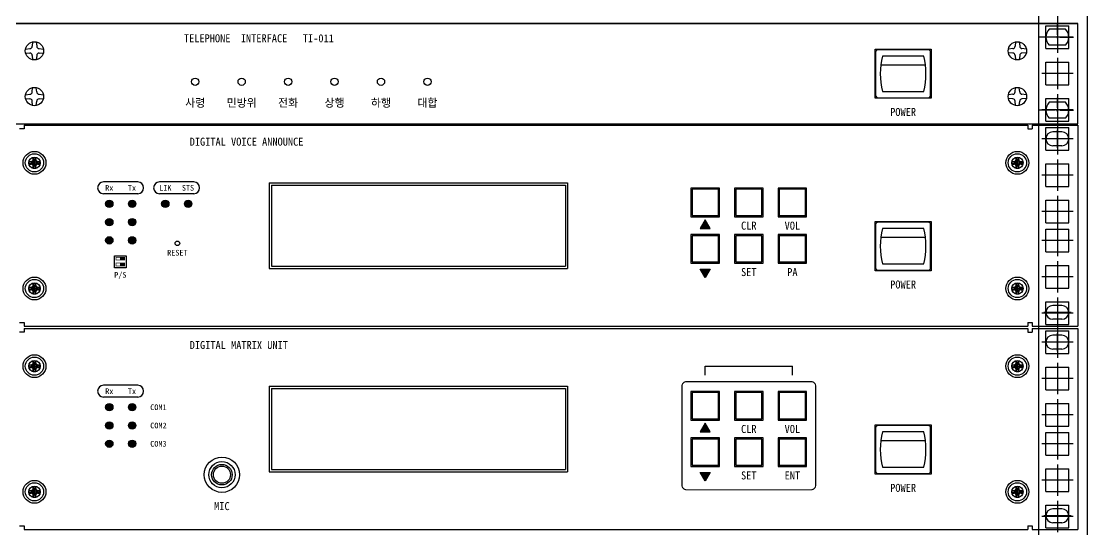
# Model space of a CAD drawing. Header units: millimetres. Extents: x 0 to 841, y 0 to 594.
# Drawn here: x 431.23 to 454.56, y 194.76 to 205.89 of the extents above; entities that cross this region are included whole.
import ezdxf
from ezdxf.enums import TextEntityAlignment as Align

# ---------------------------------------------------------------- set-up
doc = ezdxf.new("R2010")
doc.units = ezdxf.units.MM
doc.header["$LTSCALE"] = 10
doc.layers.add('LINE06', color=9, linetype='Continuous')
doc.styles.get("Standard").update_dxf_attribs({"font": 'GulimChe.ttf'})

# ---------------------------------------------------------------- blocks, each defined once
blk = doc.blocks.new('sw-05')
at = {"color": 7}
for p, q in [((-12, 9.5), (-12, -9.5)), ((11, 10.5), (-11, 10.5)), ((12, -9.5), (12, 9.5)), ((9, 7.75), (-9, 7.75)), ((9.77, 3.75), (-9.77, 3.75)), ((-9, -7.75), (9, -7.75)), ((-11, -10.5), (11, -10.5))]:
    blk.add_line(p, q, dxfattribs=at)
for centre, radius, start, end in [((-11, 9.5), 1, 90, 180), ((11, 9.5), 1, 0, 90), ((20.53, 0), 30.53, 165.2952, 194.7048), ((-20.53, 0), 30.53, 345.2952, 14.7048), ((-11, -9.5), 1, 180, 270), ((11, -9.5), 1, 270, 0)]:
    blk.add_arc(centre, radius, start, end, dxfattribs=at)

msp = doc.modelspace()

# ---------------------------------------------------------------- hatches: boundary and pattern name
at = {"layer": 'LINE06'}
for points in [[(446.195, 201.543), (446.086, 201.356), (446.303, 201.356)], [(433.399, 200.727), (433.495, 200.727), (433.495, 200.664), (433.399, 200.664)], [(433.399, 200.6), (433.495, 200.6), (433.495, 200.537), (433.399, 200.537)], [(446.303, 200.465), (446.086, 200.465), (446.195, 200.277)], [(446.195, 197.093), (446.086, 196.906), (446.303, 196.906)], [(446.303, 196.015), (446.086, 196.015), (446.195, 195.827)]]:
    msp.add_hatch(color=256, dxfattribs=at).paths.add_polyline_path(points)

# ---------------------------------------------------------------- linework, layer by layer
for p, q in [((453.489, 130.211), (453.489, 223.661)), ((454.559, 130.211), (454.559, 223.661)), ((453.897, 206.521), (453.897, 205.836)), ((454.347, 205.843), (430.197, 205.843)), ((430.197, 205.843), (454.347, 205.843)), ((453.647, 205.293), (453.647, 205.793)), ((453.647, 205.793), (454.147, 205.793)), ((453.897, 205.886), (453.897, 205.201)), ((453.897, 205.593), (453.897, 205.818)), ((454.147, 205.293), (454.147, 205.793)), ((454.347, 203.643), (454.347, 205.843)), ((453.847, 205.543), (453.495, 205.543)), ((454.239, 205.543), (453.555, 205.543)), ((454.075, 205.718), (453.718, 205.718)), ((453.922, 205.543), (453.872, 205.543)), ((453.897, 205.518), (453.897, 205.568)), ((453.897, 205.493), (453.897, 205.268)), ((453.947, 205.543), (454.252, 205.543)), ((431.328, 205.283), (431.422, 205.293)), ((431.482, 205.437), (431.472, 205.343)), ((431.562, 205.437), (431.572, 205.343)), ((431.622, 205.293), (431.716, 205.283)), ((452.922, 205.293), (452.828, 205.283)), ((452.982, 205.437), (452.972, 205.343)), ((453.062, 205.437), (453.072, 205.343)), ((453.216, 205.283), (453.122, 205.293)), ((453.647, 205.293), (454.147, 205.293)), ((454.075, 205.368), (453.718, 205.368)), ((431.328, 205.203), (431.422, 205.193)), ((431.472, 205.143), (431.482, 205.05)), ((431.572, 205.143), (431.562, 205.05)), ((431.622, 205.193), (431.716, 205.203)), ((452.922, 205.193), (452.828, 205.203)), ((452.972, 205.143), (452.982, 205.05)), ((453.072, 205.143), (453.062, 205.05)), ((453.216, 205.203), (453.122, 205.193)), ((453.897, 205.091), (453.897, 204.406)), ((453.647, 204.498), (453.647, 204.998)), ((453.647, 204.998), (454.147, 204.998)), ((454.147, 204.498), (454.147, 204.998)), ((454.239, 204.748), (453.555, 204.748)), ((431.472, 204.343), (431.482, 204.437)), ((431.572, 204.343), (431.562, 204.437)), ((452.972, 204.343), (452.982, 204.437)), ((453.072, 204.343), (453.062, 204.437)), ((453.647, 204.498), (454.147, 204.498)), ((431.328, 204.283), (431.422, 204.293)), ((431.328, 204.203), (431.422, 204.193)), ((431.482, 204.05), (431.472, 204.143)), ((431.562, 204.05), (431.572, 204.143)), ((431.622, 204.293), (431.716, 204.283)), ((431.622, 204.193), (431.716, 204.203)), ((452.922, 204.293), (452.828, 204.283)), ((452.922, 204.193), (452.828, 204.203)), ((452.982, 204.05), (452.972, 204.143)), ((453.062, 204.05), (453.072, 204.143)), ((453.216, 204.283), (453.122, 204.293)), ((453.216, 204.203), (453.122, 204.193)), ((453.647, 203.703), (453.647, 204.203)), ((453.647, 204.203), (454.147, 204.203)), ((454.075, 204.118), (453.718, 204.118)), ((453.897, 204.296), (453.897, 203.611)), ((453.897, 203.993), (453.897, 204.218)), ((454.147, 203.703), (454.147, 204.203)), ((453.847, 203.943), (453.495, 203.943)), ((454.239, 203.953), (453.555, 203.953)), ((453.922, 203.943), (453.872, 203.943)), ((453.897, 203.918), (453.897, 203.968)), ((453.897, 203.893), (453.897, 203.668)), ((453.947, 203.943), (454.252, 203.943)), ((430.197, 203.643), (454.347, 203.643)), ((453.647, 203.703), (454.147, 203.703)), ((454.075, 203.768), (453.718, 203.768)), ((453.897, 203.661), (453.897, 202.976)), ((431.297, 203.538), (431.197, 203.538)), ((431.297, 203.618), (453.247, 203.618)), ((431.297, 203.618), (431.297, 203.538)), ((453.247, 203.618), (453.247, 203.538)), ((453.247, 203.538), (453.347, 203.538)), ((453.347, 203.618), (453.347, 203.538)), ((453.347, 203.618), (454.347, 203.618)), ((453.647, 203.068), (453.647, 203.568)), ((453.647, 203.568), (454.147, 203.568)), ((453.997, 203.468), (453.797, 203.468)), ((453.897, 203.118), (453.897, 203.518)), ((454.147, 203.068), (454.147, 203.568)), ((454.347, 203.618), (454.347, 199.218)), ((454.239, 203.318), (453.555, 203.318)), ((454.197, 203.318), (453.597, 203.318)), ((453.997, 203.168), (453.797, 203.168)), ((453.647, 203.068), (454.147, 203.068)), ((431.408, 202.822), (431.448, 202.822)), ((431.408, 202.765), (431.408, 202.822)), ((431.448, 202.805), (431.408, 202.822)), ((431.448, 202.782), (431.408, 202.765)), ((431.408, 202.765), (431.448, 202.765)), ((431.448, 202.805), (431.448, 202.782)), ((431.448, 202.793), (431.596, 202.793)), ((431.493, 202.908), (431.55, 202.908)), ((431.493, 202.868), (431.493, 202.908)), ((431.51, 202.868), (431.493, 202.908)), ((431.493, 202.679), (431.493, 202.719)), ((431.51, 202.719), (431.493, 202.679)), ((431.533, 202.868), (431.51, 202.868)), ((431.533, 202.719), (431.51, 202.719)), ((431.522, 202.719), (431.522, 202.868)), ((431.533, 202.868), (431.55, 202.908)), ((431.533, 202.719), (431.55, 202.679)), ((431.55, 202.868), (431.55, 202.908)), ((431.55, 202.679), (431.55, 202.719)), ((431.596, 202.822), (431.636, 202.822)), ((431.596, 202.805), (431.636, 202.822)), ((431.596, 202.805), (431.596, 202.782)), ((431.596, 202.782), (431.636, 202.765)), ((431.596, 202.765), (431.636, 202.765)), ((431.636, 202.765), (431.636, 202.822)), ((452.908, 202.822), (452.948, 202.822)), ((452.908, 202.765), (452.908, 202.822)), ((452.948, 202.805), (452.908, 202.822)), ((452.948, 202.782), (452.908, 202.765)), ((452.908, 202.765), (452.948, 202.765)), ((452.948, 202.805), (452.948, 202.782)), ((452.948, 202.793), (453.096, 202.793)), ((452.993, 202.908), (453.05, 202.908)), ((452.993, 202.868), (452.993, 202.908)), ((453.01, 202.868), (452.993, 202.908)), ((452.993, 202.679), (452.993, 202.719)), ((453.01, 202.719), (452.993, 202.679)), ((453.033, 202.868), (453.01, 202.868)), ((453.033, 202.719), (453.01, 202.719)), ((453.022, 202.719), (453.022, 202.868)), ((453.033, 202.868), (453.05, 202.908)), ((453.033, 202.719), (453.05, 202.679)), ((453.05, 202.868), (453.05, 202.908)), ((453.05, 202.679), (453.05, 202.719)), ((453.096, 202.822), (453.136, 202.822)), ((453.096, 202.805), (453.136, 202.822)), ((453.096, 202.805), (453.096, 202.782)), ((453.096, 202.782), (453.136, 202.765)), ((453.096, 202.765), (453.136, 202.765)), ((453.136, 202.765), (453.136, 202.822)), ((453.647, 202.273), (453.647, 202.773)), ((453.647, 202.773), (454.147, 202.773)), ((453.897, 202.866), (453.897, 202.181)), ((454.147, 202.273), (454.147, 202.773)), ((431.493, 202.679), (431.55, 202.679)), ((452.993, 202.679), (453.05, 202.679)), ((454.239, 202.523), (453.555, 202.523)), ((433.78, 202.376), (433.034, 202.376)), ((435.005, 202.376), (434.259, 202.376)), ((436.659, 202.356), (443.184, 202.356)), ((436.659, 202.356), (436.659, 200.481)), ((436.659, 202.356), (443.184, 202.356)), ((436.659, 202.356), (436.659, 200.481)), ((436.709, 202.306), (443.134, 202.306)), ((436.709, 202.306), (436.709, 200.531)), ((443.134, 202.306), (443.134, 200.531)), ((443.184, 202.356), (443.184, 200.481)), ((443.184, 202.356), (443.184, 200.481)), ((453.647, 202.273), (454.147, 202.273)), ((433.78, 202.116), (433.034, 202.116)), ((435.005, 202.116), (434.259, 202.116)), ((453.897, 202.071), (453.897, 201.386)), ((453.647, 201.478), (453.647, 201.978)), ((453.647, 201.978), (454.147, 201.978)), ((454.147, 201.478), (454.147, 201.978)), ((454.239, 201.728), (453.555, 201.728)), ((449.922, 201.443), (449.922, 200.493)), ((451.072, 201.493), (449.972, 201.493)), ((450.972, 201.356), (450.072, 201.356)), ((451.122, 200.493), (451.122, 201.443)), ((453.647, 201.478), (454.147, 201.478)), ((453.647, 200.843), (453.647, 201.343)), ((453.647, 201.343), (454.147, 201.343)), ((453.897, 201.436), (453.897, 200.751)), ((454.147, 200.843), (454.147, 201.343)), ((451.01, 201.156), (450.033, 201.156)), ((454.239, 201.093), (453.555, 201.093)), ((453.647, 200.843), (454.147, 200.843)), ((453.897, 200.641), (453.897, 199.956)), ((436.659, 200.481), (443.184, 200.481)), ((436.659, 200.481), (443.184, 200.481)), ((436.709, 200.531), (443.134, 200.531)), ((449.972, 200.443), (451.072, 200.443)), ((450.072, 200.581), (450.972, 200.581)), ((453.647, 200.048), (453.647, 200.548)), ((453.647, 200.548), (454.147, 200.548)), ((454.147, 200.048), (454.147, 200.548)), ((431.493, 200.158), (431.55, 200.158)), ((431.493, 200.118), (431.493, 200.158)), ((431.51, 200.118), (431.493, 200.158)), ((431.533, 200.118), (431.55, 200.158)), ((431.55, 200.118), (431.55, 200.158)), ((452.993, 200.158), (453.05, 200.158)), ((452.993, 200.118), (452.993, 200.158)), ((453.01, 200.118), (452.993, 200.158)), ((453.033, 200.118), (453.05, 200.158)), ((453.05, 200.118), (453.05, 200.158)), ((454.239, 200.298), (453.555, 200.298)), ((431.408, 200.072), (431.448, 200.072)), ((431.408, 200.015), (431.408, 200.072)), ((431.448, 200.055), (431.408, 200.072)), ((431.448, 200.032), (431.408, 200.015)), ((431.408, 200.015), (431.448, 200.015)), ((431.448, 200.055), (431.448, 200.032)), ((431.448, 200.043), (431.596, 200.043)), ((431.493, 199.929), (431.493, 199.969)), ((431.51, 199.969), (431.493, 199.929)), ((431.493, 199.929), (431.55, 199.929)), ((431.533, 200.118), (431.51, 200.118)), ((431.533, 199.969), (431.51, 199.969)), ((431.522, 199.969), (431.522, 200.118)), ((431.533, 199.969), (431.55, 199.929)), ((431.55, 199.929), (431.55, 199.969)), ((431.596, 200.072), (431.636, 200.072)), ((431.596, 200.055), (431.636, 200.072)), ((431.596, 200.055), (431.596, 200.032)), ((431.596, 200.032), (431.636, 200.015)), ((431.596, 200.015), (431.636, 200.015)), ((431.636, 200.015), (431.636, 200.072)), ((452.908, 200.072), (452.948, 200.072)), ((452.908, 200.015), (452.908, 200.072)), ((452.948, 200.055), (452.908, 200.072)), ((452.948, 200.032), (452.908, 200.015)), ((452.908, 200.015), (452.948, 200.015)), ((452.948, 200.055), (452.948, 200.032)), ((452.948, 200.043), (453.096, 200.043)), ((452.993, 199.929), (452.993, 199.969)), ((453.01, 199.969), (452.993, 199.929)), ((452.993, 199.929), (453.05, 199.929)), ((453.033, 200.118), (453.01, 200.118)), ((453.033, 199.969), (453.01, 199.969)), ((453.022, 199.969), (453.022, 200.118)), ((453.033, 199.969), (453.05, 199.929)), ((453.05, 199.929), (453.05, 199.969)), ((453.096, 200.072), (453.136, 200.072)), ((453.096, 200.055), (453.136, 200.072)), ((453.096, 200.055), (453.096, 200.032)), ((453.096, 200.032), (453.136, 200.015)), ((453.096, 200.015), (453.136, 200.015)), ((453.136, 200.015), (453.136, 200.072)), ((453.647, 200.048), (454.147, 200.048)), ((453.647, 199.253), (453.647, 199.753)), ((453.647, 199.753), (454.147, 199.753)), ((453.997, 199.668), (453.797, 199.668)), ((453.897, 199.846), (453.897, 199.161)), ((453.897, 199.718), (453.897, 199.318)), ((454.147, 199.253), (454.147, 199.753)), ((454.239, 199.503), (453.555, 199.503)), ((454.197, 199.518), (453.597, 199.518)), ((431.197, 199.298), (431.297, 199.298)), ((431.297, 199.298), (431.297, 199.218)), ((431.297, 199.218), (453.247, 199.218)), ((453.247, 199.298), (453.247, 199.218)), ((453.247, 199.298), (453.347, 199.298)), ((453.347, 199.298), (453.347, 199.218)), ((453.347, 199.218), (454.347, 199.218)), ((453.647, 199.253), (454.147, 199.253)), ((453.997, 199.368), (453.797, 199.368)), ((453.897, 199.211), (453.897, 198.526)), ((431.297, 199.088), (431.197, 199.088)), ((431.297, 199.168), (453.247, 199.168)), ((431.297, 199.168), (431.297, 199.088)), ((453.247, 199.168), (453.247, 199.088)), ((453.247, 199.088), (453.347, 199.088)), ((453.347, 199.168), (453.347, 199.088)), ((453.347, 199.168), (454.347, 199.168)), ((453.647, 198.618), (453.647, 199.118)), ((453.647, 199.118), (454.147, 199.118)), ((453.997, 199.018), (453.797, 199.018)), ((453.897, 198.668), (453.897, 199.068)), ((454.147, 198.618), (454.147, 199.118)), ((454.347, 199.168), (454.347, 194.768)), ((454.239, 198.868), (453.555, 198.868)), ((454.197, 198.868), (453.597, 198.868)), ((453.647, 198.618), (454.147, 198.618)), ((453.997, 198.718), (453.797, 198.718)), ((431.408, 198.372), (431.448, 198.372)), ((431.408, 198.315), (431.408, 198.372)), ((431.448, 198.355), (431.408, 198.372)), ((431.448, 198.332), (431.408, 198.315)), ((431.408, 198.315), (431.448, 198.315)), ((431.448, 198.355), (431.448, 198.332)), ((431.448, 198.343), (431.596, 198.343)), ((431.493, 198.458), (431.55, 198.458)), ((431.493, 198.418), (431.493, 198.458)), ((431.51, 198.418), (431.493, 198.458)), ((431.493, 198.229), (431.493, 198.269)), ((431.51, 198.269), (431.493, 198.229)), ((431.533, 198.418), (431.51, 198.418)), ((431.533, 198.269), (431.51, 198.269)), ((431.522, 198.269), (431.522, 198.418)), ((431.533, 198.418), (431.55, 198.458)), ((431.533, 198.269), (431.55, 198.229)), ((431.55, 198.418), (431.55, 198.458)), ((431.55, 198.229), (431.55, 198.269)), ((431.596, 198.372), (431.636, 198.372)), ((431.596, 198.355), (431.636, 198.372)), ((431.596, 198.355), (431.596, 198.332)), ((431.596, 198.332), (431.636, 198.315)), ((431.596, 198.315), (431.636, 198.315)), ((431.636, 198.315), (431.636, 198.372)), ((446.195, 198.345), (448.1, 198.345)), ((446.195, 198.145), (446.195, 198.345)), ((448.1, 198.145), (448.1, 198.345)), ((452.908, 198.372), (452.948, 198.372)), ((452.908, 198.315), (452.908, 198.372)), ((452.948, 198.355), (452.908, 198.372)), ((452.948, 198.332), (452.908, 198.315)), ((452.908, 198.315), (452.948, 198.315)), ((452.948, 198.355), (452.948, 198.332)), ((452.948, 198.343), (453.096, 198.343)), ((452.993, 198.458), (453.05, 198.458)), ((452.993, 198.418), (452.993, 198.458)), ((453.01, 198.418), (452.993, 198.458)), ((452.993, 198.229), (452.993, 198.269)), ((453.01, 198.269), (452.993, 198.229)), ((453.033, 198.418), (453.01, 198.418)), ((453.033, 198.269), (453.01, 198.269)), ((453.022, 198.269), (453.022, 198.418)), ((453.033, 198.418), (453.05, 198.458)), ((453.033, 198.269), (453.05, 198.229)), ((453.05, 198.418), (453.05, 198.458)), ((453.05, 198.229), (453.05, 198.269)), ((453.096, 198.372), (453.136, 198.372)), ((453.096, 198.355), (453.136, 198.372)), ((453.096, 198.355), (453.096, 198.332)), ((453.096, 198.332), (453.136, 198.315)), ((453.096, 198.315), (453.136, 198.315)), ((453.136, 198.315), (453.136, 198.372)), ((453.647, 197.823), (453.647, 198.323)), ((453.647, 198.323), (454.147, 198.323)), ((453.897, 198.416), (453.897, 197.731)), ((454.147, 197.823), (454.147, 198.323)), ((431.493, 198.229), (431.55, 198.229)), ((452.993, 198.229), (453.05, 198.229)), ((454.239, 198.073), (453.555, 198.073)), ((433.78, 197.926), (433.034, 197.926)), ((436.659, 197.906), (443.184, 197.906)), ((436.659, 197.906), (436.659, 196.031)), ((436.659, 197.906), (443.184, 197.906)), ((436.659, 197.906), (436.659, 196.031)), ((436.709, 197.856), (443.134, 197.856)), ((436.709, 197.856), (436.709, 196.081)), ((443.134, 197.856), (443.134, 196.081)), ((443.184, 197.906), (443.184, 196.031)), ((443.184, 197.906), (443.184, 196.031)), ((453.647, 197.823), (454.147, 197.823)), ((433.78, 197.666), (433.034, 197.666)), ((453.897, 197.621), (453.897, 196.936)), ((453.647, 197.028), (453.647, 197.528)), ((453.647, 197.528), (454.147, 197.528)), ((454.147, 197.028), (454.147, 197.528)), ((454.239, 197.278), (453.555, 197.278)), ((449.922, 196.993), (449.922, 196.043)), ((451.072, 197.043), (449.972, 197.043)), ((450.972, 196.906), (450.072, 196.906)), ((451.122, 196.043), (451.122, 196.993)), ((453.647, 197.028), (454.147, 197.028)), ((453.647, 196.393), (453.647, 196.893)), ((453.647, 196.893), (454.147, 196.893)), ((453.897, 196.986), (453.897, 196.301)), ((454.147, 196.393), (454.147, 196.893)), ((451.01, 196.706), (450.033, 196.706)), ((454.239, 196.643), (453.555, 196.643)), ((453.647, 196.393), (454.147, 196.393)), ((453.897, 196.191), (453.897, 195.506)), ((436.659, 196.031), (443.184, 196.031)), ((436.659, 196.031), (443.184, 196.031)), ((436.709, 196.081), (443.134, 196.081)), ((449.972, 195.993), (451.072, 195.993)), ((450.072, 196.131), (450.972, 196.131)), ((453.647, 195.598), (453.647, 196.098)), ((453.647, 196.098), (454.147, 196.098)), ((454.147, 195.598), (454.147, 196.098)), ((431.493, 195.708), (431.55, 195.708)), ((431.493, 195.668), (431.493, 195.708)), ((431.51, 195.668), (431.493, 195.708)), ((431.533, 195.668), (431.55, 195.708)), ((431.55, 195.668), (431.55, 195.708)), ((452.993, 195.708), (453.05, 195.708)), ((452.993, 195.668), (452.993, 195.708)), ((453.01, 195.668), (452.993, 195.708)), ((453.033, 195.668), (453.05, 195.708)), ((453.05, 195.668), (453.05, 195.708)), ((454.239, 195.848), (453.555, 195.848)), ((431.408, 195.622), (431.448, 195.622)), ((431.408, 195.565), (431.408, 195.622)), ((431.448, 195.605), (431.408, 195.622)), ((431.448, 195.582), (431.408, 195.565)), ((431.408, 195.565), (431.448, 195.565)), ((431.448, 195.605), (431.448, 195.582)), ((431.448, 195.593), (431.596, 195.593)), ((431.493, 195.479), (431.493, 195.519)), ((431.51, 195.519), (431.493, 195.479)), ((431.493, 195.479), (431.55, 195.479)), ((431.533, 195.668), (431.51, 195.668)), ((431.533, 195.519), (431.51, 195.519)), ((431.522, 195.519), (431.522, 195.668)), ((431.533, 195.519), (431.55, 195.479)), ((431.55, 195.479), (431.55, 195.519)), ((431.596, 195.622), (431.636, 195.622)), ((431.596, 195.605), (431.636, 195.622)), ((431.596, 195.605), (431.596, 195.582)), ((431.596, 195.582), (431.636, 195.565)), ((431.596, 195.565), (431.636, 195.565)), ((431.636, 195.565), (431.636, 195.622)), ((452.908, 195.622), (452.948, 195.622)), ((452.908, 195.565), (452.908, 195.622)), ((452.948, 195.605), (452.908, 195.622)), ((452.948, 195.582), (452.908, 195.565)), ((452.908, 195.565), (452.948, 195.565)), ((452.948, 195.605), (452.948, 195.582)), ((452.948, 195.593), (453.096, 195.593)), ((452.993, 195.479), (452.993, 195.519)), ((453.01, 195.519), (452.993, 195.479)), ((452.993, 195.479), (453.05, 195.479)), ((453.033, 195.668), (453.01, 195.668)), ((453.033, 195.519), (453.01, 195.519)), ((453.022, 195.519), (453.022, 195.668)), ((453.033, 195.519), (453.05, 195.479)), ((453.05, 195.479), (453.05, 195.519)), ((453.096, 195.622), (453.136, 195.622)), ((453.096, 195.605), (453.136, 195.622)), ((453.096, 195.605), (453.096, 195.582)), ((453.096, 195.582), (453.136, 195.565)), ((453.096, 195.565), (453.136, 195.565)), ((453.136, 195.565), (453.136, 195.622)), ((453.647, 195.598), (454.147, 195.598)), ((453.647, 194.803), (453.647, 195.303)), ((453.647, 195.303), (454.147, 195.303)), ((453.897, 195.396), (453.897, 194.711)), ((453.897, 195.268), (453.897, 194.868)), ((454.147, 194.803), (454.147, 195.303)), ((454.239, 195.053), (453.555, 195.053)), ((454.197, 195.068), (453.597, 195.068)), ((453.997, 195.218), (453.797, 195.218)), ((431.197, 194.848), (431.297, 194.848)), ((431.297, 194.848), (431.297, 194.768)), ((431.297, 194.768), (453.247, 194.768)), ((453.247, 194.848), (453.247, 194.768)), ((453.247, 194.848), (453.347, 194.848)), ((453.347, 194.848), (453.347, 194.768)), ((453.347, 194.768), (454.347, 194.768)), ((453.647, 194.803), (454.147, 194.803)), ((453.997, 194.918), (453.797, 194.918))]:
    msp.add_line(p, q, dxfattribs=at)
for points in [[(449.909, 204.206), (449.909, 205.281), (451.134, 205.281), (451.134, 204.206)], [(449.909, 204.206), (449.909, 205.281), (451.134, 205.281), (451.134, 204.206)], [(445.882, 201.614), (446.507, 201.614), (446.507, 202.239), (445.882, 202.239)], [(445.882, 201.614), (446.507, 201.614), (446.507, 202.239), (445.882, 202.239)], [(446.835, 201.614), (447.46, 201.614), (447.46, 202.239), (446.835, 202.239)], [(446.835, 201.614), (447.46, 201.614), (447.46, 202.239), (446.835, 202.239)], [(447.787, 201.614), (448.412, 201.614), (448.412, 202.239), (447.787, 202.239)], [(447.787, 201.614), (448.412, 201.614), (448.412, 202.239), (447.787, 202.239)], [(445.907, 201.639), (446.482, 201.639), (446.482, 202.214), (445.907, 202.214)], [(446.86, 201.639), (447.435, 201.639), (447.435, 202.214), (446.86, 202.214)], [(447.812, 201.639), (448.387, 201.639), (448.387, 202.214), (447.812, 202.214)], [(446.195, 201.543), (446.086, 201.356), (446.303, 201.356)], [(449.909, 200.431), (449.909, 201.506), (451.134, 201.506), (451.134, 200.431)], [(449.909, 200.431), (449.909, 201.506), (451.134, 201.506), (451.134, 200.431)], [(445.882, 200.598), (446.507, 200.598), (446.507, 201.223), (445.882, 201.223)], [(445.882, 200.598), (446.507, 200.598), (446.507, 201.223), (445.882, 201.223)], [(445.907, 200.623), (446.482, 200.623), (446.482, 201.198), (445.907, 201.198)], [(446.835, 200.598), (447.46, 200.598), (447.46, 201.223), (446.835, 201.223)], [(446.835, 200.598), (447.46, 200.598), (447.46, 201.223), (446.835, 201.223)], [(446.86, 200.623), (447.435, 200.623), (447.435, 201.198), (446.86, 201.198)], [(447.787, 200.598), (448.412, 200.598), (448.412, 201.223), (447.787, 201.223)], [(447.787, 200.598), (448.412, 200.598), (448.412, 201.223), (447.787, 201.223)], [(447.812, 200.623), (448.387, 200.623), (448.387, 201.198), (447.812, 201.198)], [(433.273, 200.759), (433.527, 200.759), (433.527, 200.496), (433.273, 200.496)], [(446.195, 200.277), (446.086, 200.465), (446.303, 200.465)], [(445.882, 197.164), (446.507, 197.164), (446.507, 197.789), (445.882, 197.789)], [(445.882, 197.164), (446.507, 197.164), (446.507, 197.789), (445.882, 197.789)], [(445.907, 197.189), (446.482, 197.189), (446.482, 197.764), (445.907, 197.764)], [(446.835, 197.164), (447.46, 197.164), (447.46, 197.789), (446.835, 197.789)], [(446.835, 197.164), (447.46, 197.164), (447.46, 197.789), (446.835, 197.789)], [(446.86, 197.189), (447.435, 197.189), (447.435, 197.764), (446.86, 197.764)], [(447.787, 197.164), (448.412, 197.164), (448.412, 197.789), (447.787, 197.789)], [(447.787, 197.164), (448.412, 197.164), (448.412, 197.789), (447.787, 197.789)], [(447.812, 197.189), (448.387, 197.189), (448.387, 197.764), (447.812, 197.764)], [(446.195, 197.093), (446.086, 196.906), (446.303, 196.906)], [(449.909, 195.981), (449.909, 197.056), (451.134, 197.056), (451.134, 195.981)], [(449.909, 195.981), (449.909, 197.056), (451.134, 197.056), (451.134, 195.981)], [(445.882, 196.148), (446.507, 196.148), (446.507, 196.773), (445.882, 196.773)], [(445.882, 196.148), (446.507, 196.148), (446.507, 196.773), (445.882, 196.773)], [(445.907, 196.173), (446.482, 196.173), (446.482, 196.748), (445.907, 196.748)], [(446.835, 196.148), (447.46, 196.148), (447.46, 196.773), (446.835, 196.773)], [(446.835, 196.148), (447.46, 196.148), (447.46, 196.773), (446.835, 196.773)], [(446.86, 196.173), (447.435, 196.173), (447.435, 196.748), (446.86, 196.748)], [(447.787, 196.148), (448.412, 196.148), (448.412, 196.773), (447.787, 196.773)], [(447.787, 196.148), (448.412, 196.148), (448.412, 196.773), (447.787, 196.773)], [(447.812, 196.173), (448.387, 196.173), (448.387, 196.748), (447.812, 196.748)], [(446.195, 195.827), (446.086, 196.015), (446.303, 196.015)]]:
    msp.add_lwpolyline(points, close=True, dxfattribs=at)
at = {"layer": 'LINE06', "const_width": 0.075}
for points in [[(433.122, 201.896, 1), (433.197, 201.896, 1)], [(433.622, 201.896, 1), (433.697, 201.896, 1)], [(434.347, 201.896, 1), (434.422, 201.896, 1)], [(434.847, 201.896, 1), (434.922, 201.896, 1)], [(433.122, 201.496, 1), (433.197, 201.496, 1)], [(433.622, 201.496, 1), (433.697, 201.496, 1)], [(433.122, 201.096, 1), (433.197, 201.096, 1)], [(433.622, 201.096, 1), (433.697, 201.096, 1)], [(433.122, 197.446, 1), (433.197, 197.446, 1)], [(433.622, 197.446, 1), (433.697, 197.446, 1)], [(433.122, 197.046, 1), (433.197, 197.046, 1)], [(433.622, 197.046, 1), (433.697, 197.046, 1)], [(433.122, 196.646, 1), (433.197, 196.646, 1)], [(433.622, 196.646, 1), (433.697, 196.646, 1)]]:
    msp.add_lwpolyline(points, format="xyb", close=True, dxfattribs=at)
at = {"layer": 'LINE06', "const_width": 0.0127}
for points in [[(433.495, 200.727), (433.495, 200.664), (433.305, 200.664), (433.305, 200.727)], [(433.495, 200.6), (433.495, 200.537), (433.305, 200.537), (433.305, 200.6)], [(433.399, 200.727), (433.495, 200.727), (433.495, 200.664), (433.399, 200.664)], [(433.399, 200.6), (433.495, 200.6), (433.495, 200.537), (433.399, 200.537)]]:
    msp.add_lwpolyline(points, close=True, dxfattribs=at)
at = {"layer": 'LINE06', "const_width": 0.025}
for points in [[(445.785, 198.005, 0.414214), (445.685, 197.905)], [(448.61, 197.905, 0.414214), (448.51, 198.005)], [(445.685, 195.738, 0.414214), (445.785, 195.638)], [(448.51, 195.638, 0.414214), (448.61, 195.738)]]:
    msp.add_lwpolyline(points, format="xyb", dxfattribs=at)
for points in [[(445.685, 195.738), (445.685, 197.905)], [(445.785, 198.005), (448.51, 198.005)], [(448.61, 195.738), (448.61, 197.905)], [(445.785, 195.638), (448.51, 195.638)]]:
    msp.add_lwpolyline(points, dxfattribs=at)
at = {"layer": 'LINE06'}
for centre, radius in [((431.522, 205.243), 0.2), ((453.022, 205.243), 0.2), ((435.038, 204.568), 0.08), ((436.054, 204.568), 0.08), ((437.07, 204.568), 0.08), ((438.086, 204.568), 0.08), ((439.102, 204.568), 0.08), ((440.118, 204.568), 0.08), ((431.522, 204.243), 0.2), ((453.022, 204.243), 0.2), ((431.522, 202.793), 0.25), ((431.522, 202.793), 0.2), ((453.022, 202.793), 0.25), ((453.022, 202.793), 0.2), ((431.522, 202.793), 0.125), ((453.022, 202.793), 0.125), ((433.159, 201.896), 0.08), ((433.659, 201.896), 0.08), ((434.384, 201.896), 0.08), ((434.884, 201.896), 0.08), ((433.159, 201.496), 0.08), ((433.659, 201.496), 0.08), ((433.159, 201.096), 0.08), ((433.659, 201.096), 0.08), ((434.648, 201.032), 0.05), ((431.522, 200.043), 0.25), ((431.522, 200.043), 0.2), ((431.522, 200.043), 0.125), ((453.022, 200.043), 0.25), ((453.022, 200.043), 0.2), ((453.022, 200.043), 0.125), ((431.522, 198.343), 0.25), ((431.522, 198.343), 0.2), ((453.022, 198.343), 0.25), ((453.022, 198.343), 0.2), ((431.522, 198.343), 0.125), ((453.022, 198.343), 0.125), ((433.159, 197.446), 0.08), ((433.659, 197.446), 0.08), ((433.159, 197.046), 0.08), ((433.659, 197.046), 0.08), ((433.159, 196.646), 0.08), ((433.659, 196.646), 0.08), ((435.622, 195.968), 0.387), ((435.622, 195.968), 0.287), ((435.622, 195.968), 0.225), ((435.622, 195.968), 0.187), ((431.522, 195.593), 0.25), ((431.522, 195.593), 0.2), ((431.522, 195.593), 0.125), ((453.022, 195.593), 0.25), ((453.022, 195.593), 0.2), ((453.022, 195.593), 0.125)]:
    msp.add_circle(centre, radius, dxfattribs=at)
for centre, radius, start, end in [((453.897, 205.543), 0.25, 135.573, 224.427), ((453.897, 205.543), 0.25, 315.573, 44.427), ((431.422, 205.343), 0.05, 270, 0), ((431.622, 205.343), 0.05, 180, 270), ((452.922, 205.343), 0.05, 270, 0), ((453.122, 205.343), 0.05, 180, 270), ((431.422, 205.143), 0.05, 0, 90), ((431.622, 205.143), 0.05, 90, 180), ((452.922, 205.143), 0.05, 0, 90), ((453.122, 205.143), 0.05, 90, 180), ((431.422, 204.343), 0.05, 270, 0), ((431.622, 204.343), 0.05, 180, 270), ((452.922, 204.343), 0.05, 270, 0), ((453.122, 204.343), 0.05, 180, 270), ((431.422, 204.143), 0.05, 0, 90), ((431.622, 204.143), 0.05, 90, 180), ((452.922, 204.143), 0.05, 0, 90), ((453.122, 204.143), 0.05, 90, 180), ((453.897, 203.943), 0.25, 135.573, 224.427), ((453.897, 203.943), 0.25, 315.573, 44.427), ((453.797, 203.318), 0.15, 90, 270), ((453.997, 203.318), 0.15, 270, 90), ((431.448, 202.868), 0.0457, 270, 0), ((431.448, 202.868), 0.0629, 270, 0), ((431.448, 202.719), 0.0629, 0, 90), ((431.448, 202.719), 0.0457, 0, 90), ((431.596, 202.868), 0.0629, 180, 270), ((431.596, 202.719), 0.0629, 90, 180), ((431.596, 202.868), 0.0457, 180, 270), ((431.596, 202.719), 0.0457, 90, 180), ((452.948, 202.868), 0.0457, 270, 0), ((452.948, 202.868), 0.0629, 270, 0), ((452.948, 202.719), 0.0629, 0, 90), ((452.948, 202.719), 0.0457, 0, 90), ((453.096, 202.868), 0.0629, 180, 270), ((453.096, 202.719), 0.0629, 90, 180), ((453.096, 202.868), 0.0457, 180, 270), ((453.096, 202.719), 0.0457, 90, 180), ((433.034, 202.246), 0.13, 90, 270), ((433.78, 202.246), 0.13, 270, 90), ((434.259, 202.246), 0.13, 90, 270), ((435.005, 202.246), 0.13, 270, 90), ((449.972, 201.443), 0.05, 90, 180), ((451.548, 200.968), 1.527, 165.2952, 194.7048), ((449.495, 200.968), 1.527, 345.2952, 14.7048), ((451.072, 201.443), 0.05, 0, 90), ((449.972, 200.493), 0.05, 180, 270), ((451.072, 200.493), 0.05, 270, 0), ((431.448, 200.118), 0.0457, 270, 0), ((431.448, 200.118), 0.0629, 270, 0), ((431.448, 199.969), 0.0629, 0, 90), ((431.448, 199.969), 0.0457, 0, 90), ((431.596, 200.118), 0.0629, 180, 270), ((431.596, 199.969), 0.0629, 90, 180), ((431.596, 200.118), 0.0457, 180, 270), ((431.596, 199.969), 0.0457, 90, 180), ((452.948, 200.118), 0.0457, 270, 0), ((452.948, 200.118), 0.0629, 270, 0), ((452.948, 199.969), 0.0629, 0, 90), ((452.948, 199.969), 0.0457, 0, 90), ((453.096, 200.118), 0.0629, 180, 270), ((453.096, 199.969), 0.0629, 90, 180), ((453.096, 200.118), 0.0457, 180, 270), ((453.096, 199.969), 0.0457, 90, 180), ((453.797, 199.518), 0.15, 90, 270), ((453.997, 199.518), 0.15, 270, 90), ((453.797, 198.868), 0.15, 90, 270), ((453.997, 198.868), 0.15, 270, 90), ((431.448, 198.418), 0.0457, 270, 0), ((431.448, 198.418), 0.0629, 270, 0), ((431.448, 198.269), 0.0629, 0, 90), ((431.448, 198.269), 0.0457, 0, 90), ((431.596, 198.418), 0.0629, 180, 270), ((431.596, 198.269), 0.0629, 90, 180), ((431.596, 198.418), 0.0457, 180, 270), ((431.596, 198.269), 0.0457, 90, 180), ((452.948, 198.418), 0.0457, 270, 0), ((452.948, 198.418), 0.0629, 270, 0), ((452.948, 198.269), 0.0629, 0, 90), ((452.948, 198.269), 0.0457, 0, 90), ((453.096, 198.418), 0.0629, 180, 270), ((453.096, 198.269), 0.0629, 90, 180), ((453.096, 198.418), 0.0457, 180, 270), ((453.096, 198.269), 0.0457, 90, 180), ((433.034, 197.796), 0.13, 90, 270), ((433.78, 197.796), 0.13, 270, 90), ((449.972, 196.993), 0.05, 90, 180), ((451.548, 196.518), 1.527, 165.2952, 194.7048), ((449.495, 196.518), 1.527, 345.2952, 14.7048), ((451.072, 196.993), 0.05, 0, 90), ((449.972, 196.043), 0.05, 180, 270), ((451.072, 196.043), 0.05, 270, 0), ((431.448, 195.668), 0.0457, 270, 0), ((431.448, 195.668), 0.0629, 270, 0), ((431.448, 195.519), 0.0629, 0, 90), ((431.448, 195.519), 0.0457, 0, 90), ((431.596, 195.668), 0.0629, 180, 270), ((431.596, 195.519), 0.0629, 90, 180), ((431.596, 195.668), 0.0457, 180, 270), ((431.596, 195.519), 0.0457, 90, 180), ((452.948, 195.668), 0.0457, 270, 0), ((452.948, 195.668), 0.0629, 270, 0), ((452.948, 195.519), 0.0629, 0, 90), ((452.948, 195.519), 0.0457, 0, 90), ((453.096, 195.668), 0.0629, 180, 270), ((453.096, 195.519), 0.0629, 90, 180), ((453.096, 195.668), 0.0457, 180, 270), ((453.096, 195.519), 0.0457, 90, 180), ((453.797, 195.068), 0.15, 90, 270), ((453.997, 195.068), 0.15, 270, 90)]:
    msp.add_arc(centre, radius, start, end, dxfattribs=at)

# ---------------------------------------------------------------- block references
at = {"layer": 'LINE06', "xscale": 0.04999999999995453, "yscale": 0.04999999999995453, "zscale": 0.04999999999995453}
msp.add_blockref('sw-05', (450.522, 204.743), dxfattribs=at)

# ---------------------------------------------------------------- texts
at = {"layer": 'LINE06'}
for s, p in [('TELEPHONE  INTERFACE   TI-011', (434.791, 205.431)), ('DIGITAL VOICE ANNOUNCE', (434.917, 203.168)), ('DIGITAL MATRIX UNIT', (434.917, 198.718))]:
    msp.add_text(s, height=0.175, dxfattribs=at).set_placement(p)
for s, height, p in [('사령', 0.175, (435.038, 204.106)), ('민방위', 0.175, (436.054, 204.106)), ('전화', 0.175, (437.07, 204.106)), ('상행', 0.175, (438.086, 204.106)), ('하행', 0.175, (439.102, 204.106)), ('대합', 0.175, (440.118, 204.106)), ('POWER', 0.175, (450.522, 203.905)), ('Rx', 0.125, (433.159, 202.246)), ('Tx', 0.125, (433.655, 202.246)), ('LIK', 0.125, (434.384, 202.246)), ('STS', 0.125, (434.88, 202.246)), ('CLR', 0.175, (447.147, 201.418)), ('VOL', 0.175, (448.1, 201.418)), ('RESET', 0.125, (434.648, 200.826)), ('P/S', 0.125, (433.4, 200.34)), ('SET', 0.175, (447.147, 200.402)), ('PA', 0.175, (448.1, 200.402)), ('POWER', 0.175, (450.522, 200.13)), ('Rx', 0.125, (433.159, 197.796)), ('Tx', 0.125, (433.655, 197.796)), ('COM1', 0.125, (434.233, 197.444)), ('COM2', 0.125, (434.233, 197.044)), ('CLR', 0.175, (447.147, 196.968)), ('VOL', 0.175, (448.1, 196.968)), ('COM3', 0.125, (434.233, 196.644)), ('SET', 0.175, (447.147, 195.952)), ('ENT', 0.175, (448.1, 195.952)), ('POWER', 0.175, (450.522, 195.68)), ('MIC', 0.175, (435.622, 195.28))]:
    msp.add_text(s, height=height, dxfattribs=at).set_placement(p, align=Align.MIDDLE_CENTER)

doc.saveas('drawing.dxf')
